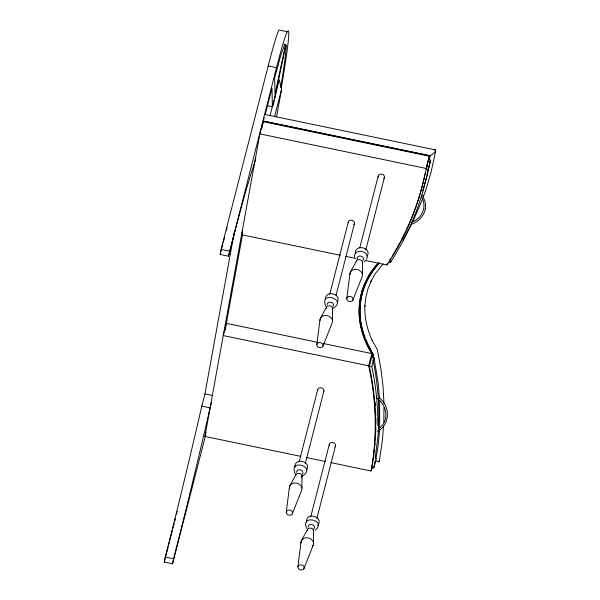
<?xml version="1.0" encoding="UTF-8"?>
<svg xmlns="http://www.w3.org/2000/svg" width="600" height="600" viewBox="0 0 600 600"><rect width="100%" height="100%" fill="white"/><g stroke="black" fill="none" stroke-linecap="round" stroke-linejoin="round"><path stroke-width="0.9" d="M301.942 488.13L301.95 475.928M313.553 542.88L313.567 530.67M332.52 320.572L332.528 308.362M362.46 274.462L362.468 262.26M383.97 407.565L383.812 422.25M294.907 467.303C293.888 457.327 311.55 460.95 306.743 469.763M306.525 522.053C305.647 511.02 324.907 517.095 317.528 525.577M325.485 299.745C324.465 289.763 342.127 293.392 337.32 302.205M354.48 257.31C353.43 247.673 370.478 250.553 366.54 259.335M355.425 253.635C354.405 243.66 372.06 247.282 367.26 256.095M379.665 427.942L379.642 400.403M375.968 460.627L378.48 462.067L379.32 460.635M379.56 429.697L378.413 443.7L375.998 458.572M377.82 425.775C377.97 405.893 375.968 385.987 371.798 366.54L373.92 358.29L373.8 357.173L372.892 356.483L371.858 356.543L369.345 366.33L370.8 373.418A392.812 315.765 14.4 0 1 372.847 461.183L371.715 468.082L373.035 468.293L373.98 467.408L376.132 459.082M383.52 425.963L382.44 439.897L379.282 461.408M377.67 431.213C390.217 424.838 390.33 406.35 379.642 398.107M411.143 224.385C418.02 222.03 424.02 216.263 425.272 208.913M425.558 205.68L425.183 201.93L422.61 195.225M425.257 209.077L425.565 205.515M286.282 512.002L289.447 486.893M316.86 344.445L320.025 319.327M297.9 566.752L301.065 541.635M346.8 298.335L349.965 273.225M422.775 190.665L427.132 175.553L430.335 161.002L430.095 159.637L428.588 159.105L426.075 168.885L428.138 169.567L426.93 175.605L422.64 192.548L417.195 209.167L410.618 225.413L402.847 241.38L394.058 256.74L390.555 262.207L389.183 262.748M330.945 462.638L371.123 470.993L372.532 462.405A392.812 315.765 14.4 0 0 370.485 374.64L368.67 365.82L371.812 353.587A106.163 85.343 14.4 0 1 378.255 263.25M375.233 458.033L375.93 458.43A1.065 0.855 14.4 0 0 375.233 458.033L378.03 435.502L378.795 418.005A392.812 315.765 14.4 0 0 374.04 365.07L372.938 359.715M375.09 460.957L374.093 467.033L374.1 466.283M205.545 435.45L172.59 563.805L164.28 562.08L165.195 557.033A551.475 18.885 -78.3 0 0 201.795 406.132L204.938 393.893L234.495 231.21M255.817 158.085L254.692 162.45A564.78 19.335 -78.3 0 0 228.472 256.207L220.163 254.483L221.085 249.435L268.192 65.94A197.468 6.765 -78.3 0 1 278.993 30L287.303 31.725M172.59 563.805L173.505 558.765A551.475 18.885 -78.3 0 0 210.105 407.857L211.455 402.615M228.472 256.207L276.502 67.672L268.192 65.94M300.81 456.368L204.915 436.433L259.882 133.875L263.153 121.155L429.36 155.715A392.812 315.765 14.4 0 1 428.678 159.315M225.045 330.683L242.64 233.858M261.817 128.512L263.025 121.642L429.232 156.203L428.558 159.593M262.987 123.675L264.112 117.667M276.548 116.94L281.565 89.347L279.27 79.77L269.97 115.98M429.36 155.715L424.395 176.962A392.812 315.765 14.4 0 1 391.763 257.52L386.993 264.968L365.04 260.407M425.025 174.517L425.362 172.792M427.08 166.312L427.425 164.587M275.025 96.278L285.945 45.105M428.655 158.887L429.232 156.203M429.248 160.132L430.335 155.22L430.207 155.708L263.235 120.99M264.78 114.427L435.382 149.895L435.72 150.788L431.107 172.005L426.202 188.917L423.33 196.763M265.252 114.45L272.01 88.133L272.362 106.657L267.375 105.623M273 105.66L274.388 100.238M274.853 98.43L275.782 94.815M242.685 230.362L241.56 234.728L340.35 255.27M274.597 116.475L281.565 89.347M164.28 562.08L165.21 558.457M165.675 556.65L168.225 546.713M168.69 544.905L169.387 542.19M169.852 540.382L172.403 530.438M172.868 528.63L174.262 523.207M174.727 521.4L175.417 518.685M176.58 514.17L177.278 511.455M204.915 436.433L206.04 432.06M329.805 294.038L348.27 222.112M336.038 295.335L354.502 223.41M299.228 461.595L317.692 389.67M359.745 247.928L378.21 176.002M305.228 463.793L323.925 390.967M365.745 250.125L384.442 177.3M310.845 516.345L329.31 444.42M316.845 518.535L335.543 445.717M386.993 264.968L387.442 263.22M373.755 358.778A393.885 316.627 14.4 0 0 372.623 353.452L368.325 344.933M426.263 168.525L427.312 164.445M430.178 161.618L428.138 169.567L427.612 169.65M371.123 470.993L372.022 467.498M373.92 358.29L373.447 359.212M430.335 161.002L429.803 161.962M422.692 198.502L412.95 221.64M322.868 346.365A3.188 2.558 14.4 0 0 319.612 342.487A3.188 2.558 14.4 0 0 317.452 346.418A3.188 2.558 14.4 0 0 322.868 346.365L332.048 323.183A6.367 5.123 14.4 0 0 327.18 315.577A6.367 5.123 14.4 0 0 320.002 320.678M352.808 300.263A3.188 2.558 14.4 0 0 349.553 296.377A3.188 2.558 14.4 0 0 347.392 300.308A3.188 2.558 14.4 0 0 352.808 300.263L361.98 277.072A6.367 5.123 14.4 0 0 357.112 269.475A6.367 5.123 14.4 0 0 349.942 274.567M292.298 513.93A3.188 2.558 14.4 0 0 289.035 510.045A3.188 2.558 14.4 0 0 286.875 513.975A3.188 2.558 14.4 0 0 292.298 513.93L301.47 490.74A6.367 5.123 14.4 0 0 296.603 483.143A6.367 5.123 14.4 0 0 289.425 488.235M303.907 568.673A3.188 2.558 14.4 0 0 300.653 564.795A3.188 2.558 14.4 0 0 298.493 568.725A3.188 2.558 14.4 0 0 303.907 568.673L313.08 545.49M435.72 150.788L433.845 153.248L430.207 155.708M411.78 223.875L402.9 240.27M320.475 318.067L326.513 307.11M350.415 271.957L356.445 261.007M289.897 485.625L295.935 474.675M301.515 540.375L307.545 529.418M390.555 262.207L390.915 260.79M389.685 260.04L390.645 258.54M383.07 263.94L375.202 273.757L370.882 281.452L371.175 280.875L367.942 288.99L365.82 297.435L364.83 306.112L364.853 305.468C364.395 317.587 367.163 329.647 372.3 340.597L372.067 340.103L377.325 349.718L380.798 368.062L383.002 385.957L384.007 403.822M379.125 428.243C389.558 420.757 387.263 405.338 376.8 398.107M364.028 261.877L365.13 261.097M315.127 530.295C327.75 519.93 299.22 514.05 306.9 528.585M371.685 366.668L369.345 366.33M411.57 222.33C422.692 218.288 427.395 205.98 421.23 196.237M332.745 308.483C348.57 299.58 318.57 289.942 325.86 306.278M302.168 476.04C317.993 467.138 287.993 457.5 295.282 473.835M433.822 149.91L435.382 149.895M283.897 44.438L285.562 44.782L274.987 94.335L274.673 77.752L280.837 55.193L284.775 44.13L286.215 45.33A184.725 6.322 -78.3 0 1 280.725 87.308M259.882 133.875L426.097 168.435M345.832 256.41L355.897 258.502M221.085 249.435L229.395 251.167M317.85 342.368L226.38 323.347L223.237 335.58L368.67 365.82M323.332 343.507L371.812 353.587L372.532 357.09M204.938 393.893L212.415 395.452M201.795 406.132L210.105 407.857M306.285 457.507L325.462 461.498M165.195 557.033L173.505 558.765M372.623 353.452L367.755 344.618A105.315 84.66 14.4 0 1 379.53 263.085M373.905 357.525L378.007 381.757L379.538 398.625M371.812 353.587L372.48 357.12M220.163 254.483A564.78 19.335 -78.3 0 1 222.855 243.968M223.298 242.265A564.78 19.335 -78.3 0 1 224.603 237.218M226.388 230.377A564.78 19.335 -78.3 0 1 227.077 227.767M276.502 67.672A197.468 6.765 -78.3 0 1 281.4 87.15M375.105 402.225A392.812 315.765 14.4 0 1 375.353 405.757M375.705 412.815A392.812 315.765 14.4 0 1 375.788 415.455M375.847 418.095A392.812 315.765 14.4 0 1 375.877 424.252M375.847 426.885A392.812 315.765 14.4 0 1 375.668 433.02M375.038 443.498A392.812 315.765 14.4 0 1 374.888 445.237M374.558 448.71A392.812 315.765 14.4 0 1 374.28 451.312M373.868 454.778A392.812 315.765 14.4 0 1 373.642 456.502M348.263 222.788A3.188 2.558 14.4 0 1 352.252 220.343A3.188 2.558 14.4 0 1 353.858 224.58M327.218 304.748A3.188 2.558 14.4 0 1 331.207 302.303A3.188 2.558 14.4 0 1 332.812 306.54M326.272 308.415A3.188 2.558 14.4 0 1 329.858 305.873A3.188 2.558 14.4 0 1 332.295 309.668M378.397 177.352A3.188 2.558 14.4 0 1 381.788 174.135A3.188 2.558 14.4 0 1 383.798 178.477M357.353 259.312A3.188 2.558 14.4 0 1 360.743 256.095A3.188 2.558 14.4 0 1 362.752 260.438M356.22 261.638A3.188 2.558 14.4 0 1 360.202 259.868A3.188 2.558 14.4 0 1 362.235 263.565M317.685 390.345A3.188 2.558 14.4 0 1 321.675 387.908A3.188 2.558 14.4 0 1 323.28 392.145M296.64 472.305A3.188 2.558 14.4 0 1 300.63 469.868A3.188 2.558 14.4 0 1 302.235 474.105M295.71 475.305A3.188 2.558 14.4 0 1 300.075 473.685A3.188 2.558 14.4 0 1 301.298 477.772M329.498 445.763A3.188 2.558 14.4 0 1 332.888 442.545A3.188 2.558 14.4 0 1 334.897 446.888M301.043 542.985A6.367 5.123 14.4 0 1 309.022 538.102A6.367 5.123 14.4 0 1 312.24 546.577M313.853 528.847A3.188 2.558 14.4 0 1 313.26 529.268M308.25 527.055A3.188 2.558 14.4 0 1 311.843 524.505A3.188 2.558 14.4 0 1 314.272 528.308M307.312 530.722A3.188 2.558 14.4 0 1 310.485 528.112A3.188 2.558 14.4 0 1 313.553 531.345M424.71 175.74A392.812 315.765 14.4 0 1 415.02 209.115M414.72 209.933A392.812 315.765 14.4 0 1 408.48 225.278M408.12 226.072A392.812 315.765 14.4 0 1 404.79 233.205M404.4 233.993A392.812 315.765 14.4 0 1 401.228 240.248M400.822 241.02A392.812 315.765 14.4 0 1 397.02 247.958M396.585 248.722A392.812 315.765 14.4 0 1 392.077 256.298M378.382 262.763A106.163 85.343 14.4 0 0 371.94 353.1A392.812 315.765 14.4 0 1 372.697 356.625M372.75 352.965A393.885 316.627 14.4 0 1 373.515 356.513M367.882 344.13A105.315 84.66 14.4 0 1 365.73 339.255M365.085 337.612A105.315 84.66 14.4 0 1 361.657 325.987M361.462 325.065A105.315 84.66 14.4 0 1 360.968 322.298M360.697 320.452A105.315 84.66 14.4 0 1 360.375 317.685M360.293 316.763A105.315 84.66 14.4 0 1 379.065 263.22"/></g></svg>
